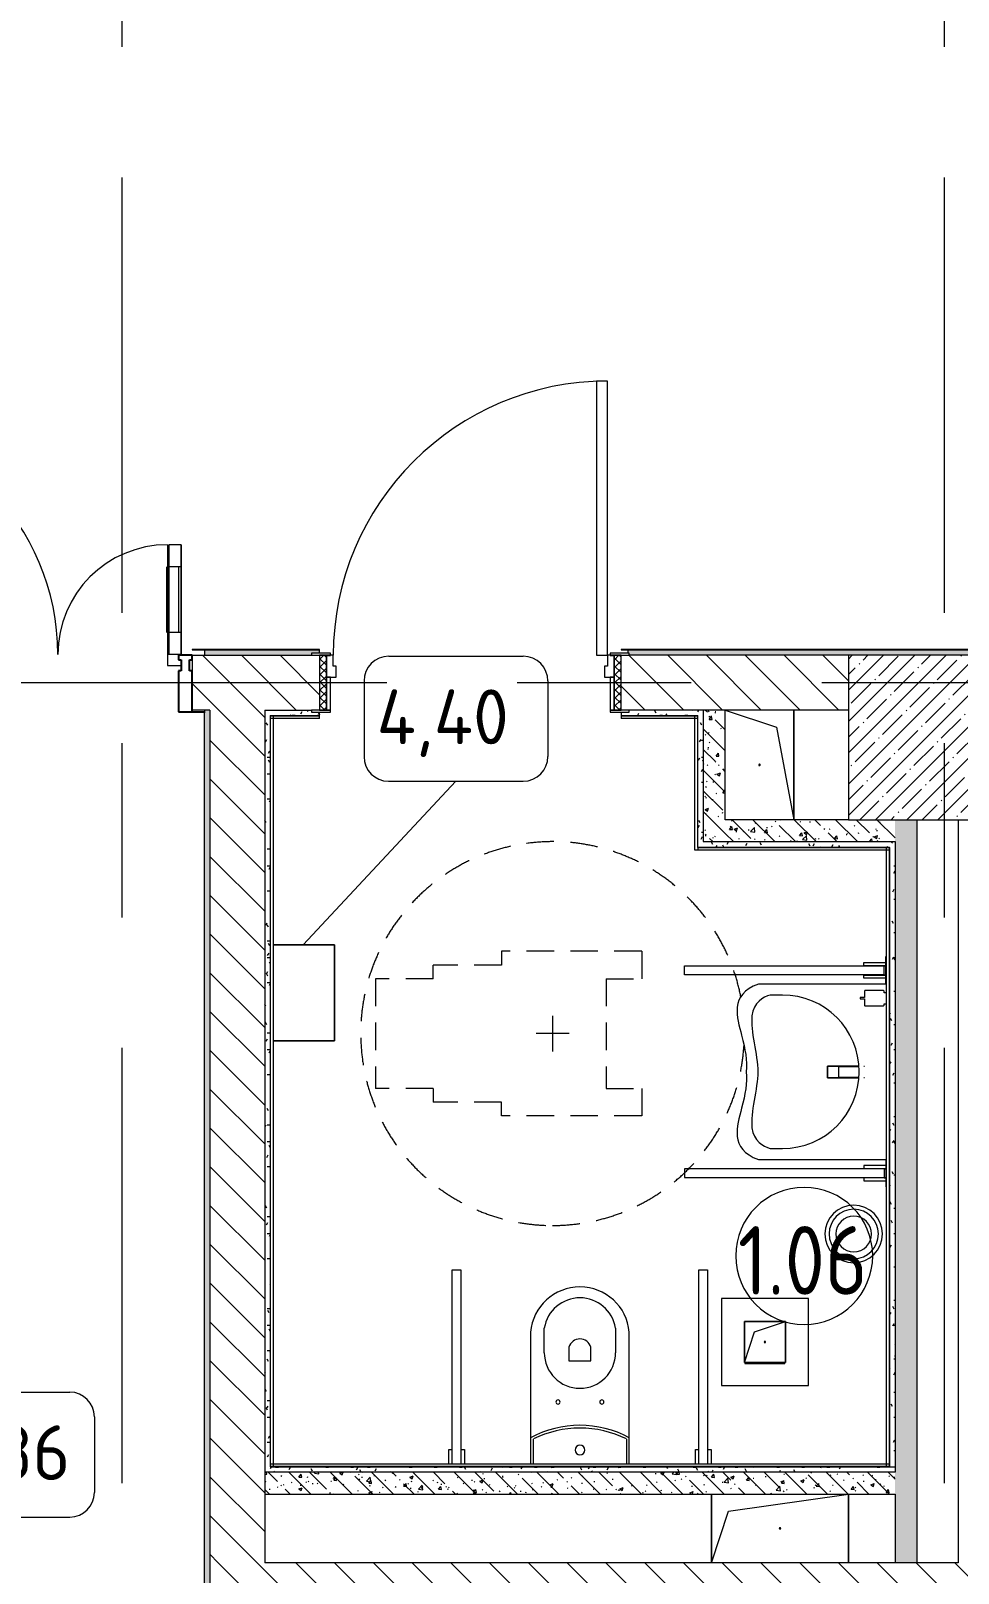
# Model space of a CAD drawing. Header units: millimetres. Extents: x -3724 to 231642, y -8553 to 29017.
# Drawn here: x 13676 to 17060, y 4552 to 10178 of the extents above; entities that cross this region are included whole.
import ezdxf

# ---------------------------------------------------------------- set-up
doc = ezdxf.new("R2010")
doc.units = ezdxf.units.MM
doc.linetypes.add('200_ШТРИХ__ш1_п0_6_', pattern=[160, 100, -60])
doc.linetypes.add('Осевая', pattern=[3175, 635, -476.25, 1587.5, -476.25])
for name, color, linetype, lineweight in [('0-1', 7, 'Continuous', 9), ('A-AREA-IDEN', 7, 'Continuous', 9), ('A-DETL-GENF', 7, 'Continuous', 9), ('A-DOOR', 7, 'Continuous', 9), ('A-DOOR-FRAM-2', 7, 'Continuous', 9), ('A-GENM', 7, 'Continuous', 9), ('A-GLAZ-CWMG', 7, 'Continuous', 9), ('A-GLAZ-CWMG-1', 7, 'Continuous', 25), ('A-WALL', 7, 'Continuous', 9), ('I-FURN-IDEN', 7, 'Continuous', 9), ('I-WALL', 7, 'Continuous', 9), ('P-SANR-FIXT-1', 7, 'Continuous', 13), ('S-COLS', 7, 'Continuous', 9), ('Оси-2', 7, 'Осевая', 9)]:
    doc.layers.add(name, color=color, linetype=linetype, lineweight=lineweight)
for name, color, linetype, lineweight, true_color in [('A-DOOR-1', 7, 'Continuous', 9, 0xc0c0c0), ('A-DOOR-FRAM-1', 7, 'Continuous', 9, 0xc0c0c0), ('A-WALL-1', 9, 'Continuous', 9, 0x808080), ('A-WALL-FNSH-1', 9, 'Continuous', 9, 0x808080), ('I-FURN-1', 9, 'Continuous', 9, 0x808080), ('I-FURN-2', 9, '200_ШТРИХ__ш1_п0_6_', 9, 0x808080), ('P-SANR-FIXT-2', 9, 'Continuous', 13, 0x808080)]:
    doc.layers.add(name, color=color, linetype=linetype, lineweight=lineweight, true_color=true_color)
doc.styles.add('GOST Common', font='GOST_Common.ttf', dxfattribs={"height": 200})
doc.styles.add('GOST Common_1', font='GOST_Common.ttf', dxfattribs={"width": 0.9, "height": 250})
pattern_1 = [(135, (0, 0), (-70.7107, -70.7107), [])]
pattern_2 = [(135, (0, 0), (-75.43415, -75.43415), [106.68, -17.78, 3.556, -17.78]), (135, (0, 75.39), (-75.43415, -75.43415), []), (50, (0, 0), (127.5292, -11.1576), [13.335, -146.685]), (355, (0, 0), (-24.6697, 133.74), [10.668, -117.348]), (100.451, (10.63, -0.93), (102.8597, 122.5818), [11.333, -124.663]), (46.184, (0, 35.56), (189.7552, -29.4304), [20.002, -220.027]), (96.636, (15.81, 33.1), (166.1822, 173.1996), [17, -186.995]), (351.184, (0, 35.56), (166.184, 173.1976), [16.002, -176.022]), (21, (17.78, 26.67), (106.13027, -71.586), [13.335, -146.685]), (326, (17.78, 26.67), (43.2619, 128.93175), [10.668, -117.348]), (71.451, (26.62, 20.7), (149.392, 57.34505), [11.333, -124.663]), (37.5, (0, 0), (2.16223, 59.18836), [3.353, -112.573, 3.353, -115.773, -117.793]), (37.5, (0, 0), (2.16223, 59.18836), [-235.052, 3.353, -114.44]), (7.5, (0, 0), (46.77386, 70.12615), [3.353, -64.567, 3.353, -109.906, -44.894]), (7.5, (0, 0), (46.77386, 70.12615), [-181.178, 3.353, -41.542]), (327.5, (-39.65, 0), (94.91367, -4.01009), [3.353, -41.097, 3.353, -135.331, -184.023]), (327.5, (-39.65, 0), (94.91367, -4.01009), [-183.134, 3.353, -180.67]), (317.5, (-57.43, 0), (103.69057, 17.79882), [3.353, -54.432, 3.353, -88.748, -130.683]), (317.5, (-57.43, 0), (103.69057, 17.79882), [-149.885, 3.353, -127.33])]
pattern_3 = [(0, (0, 0), (121.92, 30.48), [10.058, -81.382, 10.058, -81.382, -487.68]), (0, (0, 0), (121.92, 30.48), [-182.88, 10.058, -172.822, 10.058, -81.382, -213.36]), (0, (0, 0), (121.92, 30.48), [-457.2, 10.058, -50.902, 10.058, -142.342]), (120, (45.72, 15.24), (-87.356454, 90.345817), [10.058, -81.382, 10.058, -81.382, -487.68]), (120, (45.72, 15.24), (-87.356454, 90.345817), [-182.88, 10.058, -172.822, 10.058, -81.382, -213.36]), (120, (45.72, 15.24), (-87.356454, 90.345817), [-457.2, 10.058, -50.902, 10.058, -142.342]), (240, (60.96, 76.2), (-34.563546, -120.825817), [10.058, -81.382, 10.058, -81.382, -487.68]), (240, (60.96, 76.2), (-34.563546, -120.825817), [-182.88, 10.058, -172.822, 10.058, -81.382, -213.36]), (240, (60.96, 76.2), (-34.563546, -120.825817), [-457.2, 10.058, -50.902, 10.058, -142.342])]

# ---------------------------------------------------------------- blocks, each defined once
blk = doc.blocks.new('132_МГН_Поручень для унитаза_тип откидной - ПР 1Р-18619933-План расстановки мебели и оборудования 1 этажа в осях 1-12')
at = {"layer": 'A-GENM'}
for p, q in [((-28.2, -83), (-28.2, -31)), ((-17, -31), (-17, -83)), ((-16, -738), (-16, -31)), ((16, -31), (16, -738)), ((17, -83), (17, -31)), ((28.2, -31), (28.2, -83)), ((-17, -83), (-28.2, -83)), ((28.2, -83), (17, -83)), ((16, -738), (-16, -738))]:
    blk.add_line(p, q, dxfattribs=at)
blk = doc.blocks.new('FRT_2D_Символ _разворот МГН_1 - D1_4_Символ доступности разворота МГН _360__-18618045-План расстановки мебели и оборудования 1 этажа в осях 1-12')
at = {"layer": 'I-FURN-1'}
for p, q in [((0, 60.4), (0, -59.6)), ((-65, 0), (65, 0))]:
    blk.add_line(p, q, dxfattribs=at)
at = {"layer": 'I-FURN-2'}
for p, q in [((-300, 325.4), (-300, -185.8)), ((-300, 325.4), (-200, 325.4)), ((-200, 195.4), (-200, 325.4)), ((200, 325.4), (300, 325.4)), ((200, 195.4), (200, 325.4)), ((300, 325.4), (300, -185.8)), ((-200, 195.4), (200, 195.4)), ((-300, -185.8), (-250, -185.8)), ((-250, -185.8), (-250, -435.8)), ((300, -185.8), (250, -185.8)), ((250, -185.8), (250, -435.8)), ((-200, -435.8), (-250, -435.8)), ((-200, -435.8), (-200, -645.8)), ((200, -435.8), (250, -435.8)), ((200, -435.8), (200, -645.8)), ((-200, -645.8), (200, -645.8))]:
    blk.add_line(p, q, dxfattribs=at)
for start, end in [(101.0106, 360), (360, 87.1499)]:
    blk.add_arc((0, 0), 700, start, end, dxfattribs=at)
blk = doc.blocks.new('GM_Отверстие прямоугольное _в плите_ - Отверстие-21608348-План расстановки мебели и оборудования 1 этажа в осях 1-12')
at = {"layer": 'A-GENM'}
for p, q in [((-250, -125), (-250, 125)), ((-250, 125), (-250, -125)), ((-187.5, 62.5), (250, 125)), ((250, 125), (250, -125)), ((250, -125), (250, 125)), ((-250, -125), (-187.5, 62.5))]:
    blk.add_line(p, q, dxfattribs=at)
for start, end in [(360, 180), (180, 360)]:
    blk.add_arc((0, 0), 2.5, start, end, dxfattribs=at)
blk = doc.blocks.new('GM_Отверстие прямоугольное _в плите_ - Отверстие-23794751-План расстановки мебели и оборудования 1 этажа в осях 1-12')
at = {"layer": 'A-GENM'}
for p, q in [((-75, -75), (-75, 75)), ((-75, 75), (75, 75)), ((75, 75), (-75, 75)), ((-75, 75), (-75, -75)), ((-37.5, 37.5), (75, 75)), ((75, 75), (75, -75)), ((75, -75), (75, 75)), ((-75, -75), (-37.5, 37.5)), ((75, -75), (-75, -75)), ((-75, -75), (75, -75))]:
    blk.add_line(p, q, dxfattribs=at)
for start, end in [(360, 180), (180, 360)]:
    blk.add_arc((0, 0), 2.5, start, end, dxfattribs=at)
blk = doc.blocks.new('GM_Отверстие прямоугольное _в плите_ - Отверстие-V62-План расстановки мебели и оборудования 1 этажа в осях 1-12')
at = {"layer": 'A-GENM'}
for p, q in [((-200, 125), (200, 125)), ((200, 125), (-200, 125)), ((-137.5, 62.5), (200, 125)), ((-200, -125), (-137.5, 62.5))]:
    blk.add_line(p, q, dxfattribs=at)
for start, end in [(360, 180), (180, 360)]:
    blk.add_arc((0, 0), 2.5, start, end, dxfattribs=at)
blk = doc.blocks.new('BSC_Колонна _Прямоугольная - 600х600-V65-План расстановки мебели и оборудования 1 этажа в осях 1-12')
at = {"layer": 'S-COLS'}
h = blk.add_hatch(dxfattribs=at)
h.set_pattern_fill('FP_89', color=256, style=0, pattern_type=2)
h.set_pattern_definition([(45, (-16960, -7600), (-57.02463, 57.02463), []), (45, (-16902.975, -7600), (-57.02463, 57.02463), [100.806, -20.161, 3.353, -16.808])])
h.paths.add_polyline_path([(100, -300), (300, -300), (300, 300), (-300, 300), (-300, -300)])
for p, q in [((300, 300), (-300, 300)), ((-300, 300), (-300, -300)), ((300, -300), (300, 300)), ((-300, -300), (300, -300))]:
    blk.add_line(p, q, dxfattribs=at)
blk = doc.blocks.new('110_Дверь_СКБ_1Ст_Внутренняя1 - Д-4 1100x2100h_су мгн-31800557-План расстановки мебели и оборудования 1 этажа в осях 1-12')
at = {"layer": 'A-DOOR'}
h = blk.add_hatch(dxfattribs=at)
h.set_pattern_fill('FP_53', color=256, style=0, pattern_type=2)
h.set_pattern_definition([(135, (1751.41, 164.685), (-14.14214, -14.14214), []), (225, (1751.41, 164.685), (14.14214, -14.14214), [])])
h.paths.add_polyline_path([(562.5, -100), (562.5, 100), (537.5, 100), (537.5, -100)])
at = {"layer": 'A-DOOR-FRAM-2'}
h = blk.add_hatch(dxfattribs=at)
h.set_pattern_fill('FP_54', color=256, style=0, pattern_type=2)
h.set_pattern_definition([(45, (-371.384, 164.685), (-14.1421, 14.1421), []), (135, (-371.384, 164.685), (-14.1421, -14.1421), [])])
h.paths.add_polyline_path([(-512.5, -100), (-512.5, 100), (-537.5, 100), (-537.5, -100)])
at = {"layer": 'A-DOOR-1'}
for p, q in [((512.5, 1100), (472.5, 1100)), ((472.5, 1100), (472.5, 100)), ((512.5, 100), (512.5, 1100)), ((472.5, 100), (512.5, 100))]:
    blk.add_line(p, q, dxfattribs=at)
blk.add_arc((512.5, 100), 1000, 90, 180, dxfattribs=at)
at = {"layer": 'A-DOOR-FRAM-1'}
for p, q in [((-497.5, 108), (-567.5, 108)), ((-567.5, 108), (-567.5, 100)), ((-567.5, 100), (-497.5, 100)), ((-512.5, 100), (-537.5, 100)), ((-537.5, 100), (-537.5, -100)), ((-487.5, 100), (-512.5, 100)), ((-512.5, 100), (-512.5, 20)), ((-512.5, -100), (-512.5, 100)), ((-497.5, 100), (-512.5, 100)), ((-512.5, 100), (-512.5, 99)), ((-512.5, 99), (-497.5, 99)), ((-497.5, 100), (-497.5, 108)), ((-497.5, 99), (-497.5, 100)), ((-487.5, 60), (-487.5, 100)), ((-477.5, 60), (-487.5, 60)), ((-477.5, 20), (-477.5, 60)), ((512.5, 60), (502.5, 60)), ((502.5, 60), (502.5, 20)), ((512.5, 100), (512.5, 60)), ((537.5, 100), (512.5, 100)), ((592.5, 108), (522.5, 108)), ((522.5, 108), (522.5, 100)), ((537.5, 100), (522.5, 100)), ((522.5, 100), (522.5, 99)), ((522.5, 100), (592.5, 100)), ((522.5, 99), (537.5, 99)), ((537.5, 20), (537.5, 100)), ((562.5, 100), (537.5, 100)), ((537.5, 100), (537.5, -100)), ((537.5, 99), (537.5, 100)), ((562.5, -100), (562.5, 100)), ((592.5, 100), (592.5, 108)), ((-512.5, 20), (-477.5, 20)), ((-497.5, 20), (-512.5, 20)), ((-512.5, 20), (-512.5, -100)), ((-497.5, -100), (-497.5, 20)), ((502.5, 20), (537.5, 20)), ((537.5, 20), (522.5, 20)), ((522.5, 20), (522.5, -100)), ((537.5, -100), (537.5, 20)), ((-497.5, -100), (-567.5, -100)), ((-567.5, -100), (-567.5, -108)), ((-567.5, -108), (-497.5, -108)), ((-537.5, -100), (-512.5, -100)), ((-512.5, -100), (-497.5, -100)), ((-497.5, -108), (-497.5, -100)), ((522.5, -100), (537.5, -100)), ((592.5, -100), (522.5, -100)), ((522.5, -100), (522.5, -108)), ((522.5, -108), (592.5, -108)), ((537.5, -100), (562.5, -100)), ((592.5, -108), (592.5, -100))]:
    blk.add_line(p, q, dxfattribs=at)
blk = doc.blocks.new('мусорная корзина - Round_ Metal-V130-План расстановки мебели и оборудования 1 этажа в осях 1-12')
at = {"layer": 'P-SANR-FIXT-2'}
for radius, start, end in [(105, 0, 180), (90, 360, 180), (65, 0, 180), (105, 180, 360), (90, 180, 360), (65, 180, 360)]:
    blk.add_arc((0, 0), radius, start, end, dxfattribs=at)
blk = doc.blocks.new('TOY_Диспансер мыло - Дозатор Elegance new 11654 019001 хром-30593950-План расстановки мебели и оборудования 1 этажа в осях 1-12')
at = {"layer": 'A-GENM'}
for p, q in [((97.5, 84.7), (97.5, 17)), ((122.2, 86.7), (99.5, 86.7)), ((127.9, 101.6), (122.2, 101.6)), ((122.2, 101.6), (122.2, 86.7)), ((127.9, 86.7), (127.9, 101.6)), ((150.5, 86.7), (127.9, 86.7)), ((152.5, 17), (152.5, 84.7)), ((99.5, 15), (105, 15)), ((105, 15), (105, 5.5)), ((145, 5.5), (145, 15)), ((145, 15), (150.5, 15))]:
    blk.add_line(p, q, dxfattribs=at)
for centre, start, end in [((99.5, 84.7), 90, 180), ((150.5, 84.7), 360, 90), ((99.5, 17), 180, 270), ((150.5, 17), 270, 360)]:
    blk.add_arc(centre, 2, start, end, dxfattribs=at)
blk = doc.blocks.new('смеситель для раковины - Default-V131-План расстановки мебели и оборудования 1 этажа в осях 1-12')
at = {"layer": '0-1'}
for p, q in [((-20.3, -17.5), (-20.3, -19.4)), ((20.3, -19.4), (20.3, -17.5)), ((-20.3, -111.8), (20.3, -111.8)), ((-21, -151.6), (21, -151.6))]:
    blk.add_line(p, q, dxfattribs=at)
at = {"layer": '0-1', "flags": 128}
for points in [[(-21, -89.3), (-21, -88.6), (-21, -88.2), (-21, -88), (-21, -88)], [(21, -88.3), (21, -88.3), (21, -88.5), (21, -88.9), (21, -89.1)]]:
    blk.add_lwpolyline(points, dxfattribs=at)
at = {"layer": 'P-SANR-FIXT-2'}
for p, q in [((-21, -151.6), (-21, -37.8)), ((21, -37.8), (21, -151.6)), ((-20.3, -109.7), (-20.3, -111.8)), ((-20.3, -111.8), (-20.3, -111.8)), ((20.3, -111.8), (20.3, -109.7)), ((20.3, -111.8), (20.3, -111.8)), ((21, -151.6), (-21, -151.6))]:
    blk.add_line(p, q, dxfattribs=at)
at = {"layer": 'P-SANR-FIXT-2', "flags": 128}
for points in [[(-21, -37.9), (-21, -91), (-21, -144)], [(-20.3, -109.7), (-20.3, -60.2), (-20.3, -36.8)], [(20.3, -36.8), (20.3, -60.2), (20.3, -109.7)], [(21, -144), (21, -91), (21, -37.9)]]:
    blk.add_lwpolyline(points, dxfattribs=at)
at = {"layer": 'P-SANR-FIXT-2'}
for points, knots in [([(-21, -88.1), (-21, -84.5), (-21, -78.9), (-21.1, -72.5), (-21.1, -68.8), (-21.1, -66.1), (-21.1, -63.2), (-21.1, -59.3), (-21.1, -54.3), (-21.2, -48.8), (-21.2, -44.2), (-21.2, -41), (-21.3, -38.9), (-21.3, -37.8), (-21.3, -37.4)], [0, 0, 0, 0, 0.0833333, 0.125, 0.1458333, 0.1666667, 0.1875, 0.2083333, 0.25, 0.2916667, 0.3333333, 0.375, 0.4166667, 0.4439669, 0.4439669, 0.4439669, 0.4439669]), ([(21.3, -37.4), (21.3, -37.8), (21.3, -38.9), (21.3, -41), (21.2, -44.2), (21.2, -48.8), (21.2, -54.3), (21.1, -59.3), (21.1, -63.2), (21.1, -66.1), (21.1, -68.8), (21.1, -72.5), (21, -78.9), (21, -84.5), (21, -88.1)], [0.5560331, 0.5560331, 0.5560331, 0.5560331, 0.5833333, 0.625, 0.6666667, 0.7083333, 0.75, 0.7916667, 0.8125, 0.8333333, 0.8541667, 0.875, 0.9166667, 1, 1, 1, 1]), ([(-21, -144), (-21, -144.4), (-21, -145.2), (-21, -146.9), (-21, -148.7), (-21, -150.5), (-21, -151.5), (-21, -151.7), (-21, -151.6)], [0, 0, 0, 0, 0.0555556, 0.1111111, 0.2222222, 0.3333333, 0.4444444, 0.5555556, 0.5555556, 0.5555556, 0.5555556]), ([(21, -151.6), (21, -151.7), (21, -151.5), (21, -150.5), (21, -148.7), (21, -146.9), (21, -145.2), (21, -144.4), (21, -144)], [0.4444444, 0.4444444, 0.4444444, 0.4444444, 0.5555556, 0.6666667, 0.7777778, 0.8888889, 0.9444444, 1, 1, 1, 1])]:
    blk.add_open_spline(points, degree=3, knots=knots, dxfattribs=at)
blk = doc.blocks.new('WC Seat_2 with Cistern-Wall Based - SE21-33486978-План расстановки мебели и оборудования 1 этажа в осях 1-12')
at = {"layer": 'P-SANR-FIXT-2'}
for p, q in [((-55, 485.5), (-55, 100.5)), ((-5, 410.5), (-5, 500.5)), ((255, 500.5), (255, 410.5)), ((305, 100.5), (305, 485.5)), ((85, 430.5), (85, 380.5)), ((165, 380.5), (165, 430.5)), ((85, 380.5), (165, 380.5)), ((-55, 100.5), (-55, 5.5)), ((-45, 5.5), (-45, 95.6)), ((295, 95.6), (295, 5.5)), ((305, 5.5), (305, 100.5))]:
    blk.add_line(p, q, dxfattribs=at)
for centre, radius, start, end in [((125, 469.8), 180.7, 4.9791, 175.0209), ((125, 478.7), 131.8, 9.5273, 170.4727), ((125, 418.8), 41.7, 16.2602, 163.7398), ((125, 410.5), 130, 180, 360), ((45, 230.5), 7.5, 0, 180), ((45, 230.5), 7.5, 180, 360), ((205, 230.5), 7.5, 0, 180), ((205, 230.5), 7.5, 180, 360), ((125, -237), 382.5, 61.9275, 118.0725), ((125, -247), 382.5, 63.6122, 116.3878), ((125, 55.5), 17.5, 0, 180), ((125, 55.5), 17.5, 180, 360)]:
    blk.add_arc(centre, radius, start, end, dxfattribs=at)
blk = doc.blocks.new('SND_Умывальник МГН_Jika - гибкая подводка_ 640х550х165 PN6_3_ ХВ_ГВ накидная гайка BP DN15_ К-гл_кон_ П DN 50-30756074-План расстановки мебели и оборудования 1 этажа в осях 1-12')
at = {"layer": 'P-SANR-FIXT-2'}
for p, q in [((-320, 468), (-320, 0)), ((320, 0), (320, 468)), ((-280, 425), (-280, 380)), ((280, 380), (280, 425))]:
    blk.add_line(p, q, dxfattribs=at)
blk.add_arc((0, 380), 280, 180, 360, dxfattribs=at)
for points, knots in [([(0, 512.9), (-41.2, 508.8), (-131.1, 523.5), (-281.1, 574.8), (-320, 468)], [-0.715552, -0.715552, -0.715552, -0.715552, -0.3972744, 0, 0, 0, 0]), ([(320, 468), (281.1, 574.8), (131.1, 523.5), (41.2, 508.8), (0, 512.9)], [-0.715552, -0.715552, -0.715552, -0.715552, -0.3182776, 0, 0, 0, 0]), ([(0, 470), (-61.7, 470), (-229.3, 523.4), (-272.8, 450.8), (-280, 425)], [0, 0, 0, 0, 0.3523534, 0.6664917, 0.6664917, 0.6664917, 0.6664917]), ([(280, 425), (272.8, 450.8), (229.3, 523.4), (61.7, 470), (0, 470)], [0, 0, 0, 0, 0.3141383, 0.6664917, 0.6664917, 0.6664917, 0.6664917])]:
    blk.add_open_spline(points, degree=3, knots=knots, dxfattribs=at)
blk = doc.blocks.new('132_МГН_Поручень для унитаза_тип откидной - ПР 1Р-18611699-План расстановки мебели и оборудования 1 этажа в осях 1-12')
at = {"layer": 'A-GENM'}
for p, q in [((-16, 738), (-16, 9.5)), ((16, 738), (-16, 738)), ((16, 9.5), (16, 738)), ((-28.2, 83), (-28.2, 3)), ((-17, 83), (-28.2, 83)), ((-17, 3), (-17, 83)), ((17, 83), (17, 3)), ((28.2, 83), (17, 83)), ((28.2, 3), (28.2, 83)), ((-50, 3), (-50, 0)), ((50, 3), (-50, 3)), ((-17, 3), (-28.2, 3)), ((-16, 9.5), (-16.6, 8.9)), ((-16.6, 8.9), (-16.6, 4.2)), ((16, 9.5), (-16, 9.5)), ((16, 9.5), (16.6, 8.9)), ((16.6, 8.9), (16.6, 4.2)), ((28.2, 3), (17, 3)), ((50, 0), (50, 3))]:
    blk.add_line(p, q, dxfattribs=at)
for centre, start, end in [((-15.3, 4.2), 180, 270), ((15.3, 4.2), 270, 360)]:
    blk.add_arc(centre, 1.24, start, end, dxfattribs=at)
blk = doc.blocks.new('132_МГН_Поручень для унитаза_тип откидной - ПР 1Р-V144-План расстановки мебели и оборудования 1 этажа в осях 1-12')
at = {"layer": 'A-GENM'}
for p, q in [((-50, -3), (-50, 0)), ((50, 0), (50, -3)), ((50, -3), (-50, -3)), ((-17, -3), (-28.2, -3)), ((-28.2, -83), (-28.2, -3)), ((-17, -3), (-17, -83)), ((-16.6, -8.9), (-16.6, -4.2)), ((-16, -9.5), (-16.6, -8.9)), ((16, -9.5), (-16, -9.5)), ((-16, -738), (-16, -9.5)), ((16, -9.5), (16.6, -8.9)), ((16, -9.5), (16, -738)), ((16.6, -8.9), (16.6, -4.2)), ((28.2, -3), (17, -3)), ((17, -83), (17, -3)), ((28.2, -3), (28.2, -83)), ((-17, -83), (-28.2, -83)), ((28.2, -83), (17, -83)), ((16, -738), (-16, -738))]:
    blk.add_line(p, q, dxfattribs=at)
for centre, start, end in [((-15.3, -4.2), 90, 180), ((15.3, -4.2), 0, 90)]:
    blk.add_arc(centre, 1.24, start, end, dxfattribs=at)
blk = doc.blocks.new('Plumbing_Drainage_hansgrohe_56248XXX-RainDrain-Point-Complete-set-po - 800 Stainless Steel Optic-V145-План расстановки мебели и оборудования 1 этажа в осях 1-12')
at = {"layer": 'P-SANR-FIXT-2'}
for p, q in [((158.5, 158.5), (-158.5, 158.5)), ((-158.5, 158.5), (-158.5, -158.5)), ((158.5, -158.5), (158.5, 158.5)), ((-73, -75), (-73, -78)), ((-73, -78), (73, -78)), ((73, -78), (73, -75)), ((-158.5, -158.5), (158.5, -158.5))]:
    blk.add_line(p, q, dxfattribs=at)
blk = doc.blocks.new('Прямоугольный импост - Импост структурный с накладкой - 190мм-32633035-План расстановки мебели и оборудования 1 этажа в осях 1-12')
at = {"layer": 'A-GLAZ-CWMG-1'}
for p, q in [((-50, 40), (-50, 190)), ((-50, 190), (0, 190)), ((0, 190), (0, 40)), ((-40, 40), (-50, 40)), ((-50, -17), (-50, 0)), ((-50, 0), (-40, 0)), ((-40, 0), (-40, 40)), ((-10, 40), (-10, 0)), ((0, 40), (-10, 40)), ((-10, 0), (0, 0)), ((0, 0), (0, -17)), ((0, -17), (-50, -17))]:
    blk.add_line(p, q, dxfattribs=at)
blk = doc.blocks.new('Дверь_Витражная_остекление_ - ВВ-6 остекление-32633143-План расстановки мебели и оборудования 1 этажа в осях 1-12')
at = {"layer": 'A-DETL-GENF'}
for p, q in [((-630, 880), (-585, 880)), ((-630, 880), (-630, 20)), ((-585, 880), (-630, 880)), ((-630, 880), (-630, 20)), ((-585, 880), (-585, 20)), ((-585, 20), (-585, 880)), ((-630, 800), (-585, 800)), ((-620, 800), (-620, 100)), ((-576, 800), (-576, 100)), ((680, 420), (635, 420)), ((635, 420), (635, 20)), ((680, 420), (635, 420)), ((635, 420), (635, 20)), ((680, 420), (680, 20)), ((680, 20), (680, 420)), ((626, 340), (626, 100)), ((680, 340), (635, 340)), ((670, 340), (670, 100)), ((-630, 100), (-585, 100)), ((680, 100), (635, 100)), ((-585, 20), (-630, 20)), ((-630, 20), (-585, 20))]:
    blk.add_line(p, q, dxfattribs=at)
at = {"layer": 'A-DOOR-1'}
for p, q in [((-630, 880), (-630, 20)), ((630, 420), (630, 20)), ((-630, 20), (-680, 20)), ((-680, 20), (-680, 17)), ((-630, -20), (-630, 20)), ((680, 20), (630, 20)), ((630, 20), (630, -20)), ((680, 17), (680, 20)), ((-680, -20), (-630, -20)), ((630, -20), (680, -20))]:
    blk.add_line(p, q, dxfattribs=at)
for centre, radius, start, end in [((-630, 20), 860, 360, 90), ((630, 20), 400, 90, 180)]:
    blk.add_arc(centre, radius, start, end, dxfattribs=at)
blk = doc.blocks.new('Марка_Мебель - В прямоуг_Balcon_Марка-25523697-План расстановки мебели и оборудования 1 этажа в осях 1-12')
at = {"layer": 'I-FURN-IDEN'}
for p, q in [((-2.455, 2.278), (2.455, 2.278)), ((-3.355, 1.378), (-3.355, -1.384)), ((3.355, 1.378), (3.355, -1.378)), ((-2.461, -2.278), (2.455, -2.278))]:
    blk.add_line(p, q, dxfattribs=at)
for centre, radius, start, end in [((-2.455, 1.378), 0.9, 90, 180), ((2.455, 1.378), 0.9, 0, 90), ((-2.461, -1.384), 0.893, 180, 270), ((2.455, -1.378), 0.9, 270, 0)]:
    blk.add_arc(centre, radius, start, end, dxfattribs=at)
blk = doc.blocks.new('Марка_Помещения - Номер-25198446-План расстановки мебели и оборудования 1 этажа в осях 1-12')
at = {"layer": 'A-AREA-IDEN'}
for start, end in [(360, 180), (180, 360)]:
    blk.add_arc((0, 0), 2.5, start, end, dxfattribs=at)

msp = doc.modelspace()

# ---------------------------------------------------------------- hatches: boundary and pattern name
at = {"layer": 'I-WALL'}
h = msp.add_hatch(dxfattribs=at)
h.set_pattern_fill('FP_16', color=256, style=0, pattern_type=2)
h.set_pattern_definition(pattern_1)
h.paths.add_polyline_path([(16660, 7700), (16660, 7900), (15830, 7900), (15830, 7700), (16210, 7700)])
h.paths.add_polyline_path([(14310, 7700), (14730, 7700), (14730, 7900), (14265, 7900), (14265, 7700)])
h.paths.add_polyline_path([(12760, 7700), (12825, 7700), (12825, 7900), (12760, 7900)])
h = msp.add_hatch(dxfattribs=at)
h.set_pattern_fill('FP_103', color=256, style=0, pattern_type=2)
h.set_pattern_definition(pattern_3)
h.paths.add_polyline_path([(14310, 7900), (14700, 7900), (14700, 7908), (14730, 7908), (14730, 7920), (14310, 7920)])
h.paths.add_polyline_path([(16130, 7900), (17505, 7900), (17505, 7908), (17535, 7908), (17535, 7920), (15855, 7920), (15855, 7908), (15860, 7908), (15860, 7900), (16127, 7900)])
h.paths.add_polyline_path([(20000, 7900), (20000, 7920), (18485, 7920), (18485, 7908), (18515, 7908), (18515, 7900), (18627.2, 7900)])
h = msp.add_hatch(dxfattribs=at)
h.set_pattern_fill('FP_103', color=256, style=0, pattern_type=2)
h.set_pattern_definition(pattern_3)
h.paths.add_polyline_path([(14330, 4370), (14330, 7700), (14310, 7700), (14310, 4370)])
h = msp.add_hatch(dxfattribs=at)
h.set_pattern_fill('FP_16', color=256, style=0, pattern_type=2)
h.set_pattern_definition(pattern_1)
h.paths.add_polyline_path([(14530, 4590), (14530, 7700), (14330, 7700), (14330, 4590)])
h = msp.add_hatch(dxfattribs=at)
h.set_pattern_fill('FP_103', color=256, style=0, pattern_type=2)
h.set_pattern_definition(pattern_3)
h.paths.add_polyline_path([(14730, 7680), (14730, 7692), (14700, 7692), (14700, 7700), (14530, 7700), (14530, 7680), (14700, 7680)])
h.paths.add_polyline_path([(16127, 7680), (16130, 7680), (16130, 7700), (15860, 7700), (15860, 7692), (15830, 7692), (15830, 7680), (16110, 7680)])
h = msp.add_hatch(dxfattribs=at)
h.set_pattern_fill('FP_103', color=256, style=0, pattern_type=2)
h.set_pattern_definition(pattern_3)
h.paths.add_polyline_path([(14550, 4920), (14550, 7680), (14530, 7680), (14530, 4920)])
h = msp.add_hatch(dxfattribs=at)
h.set_pattern_fill('FP_103', color=256, style=0, pattern_type=2)
h.set_pattern_definition(pattern_3)
h.paths.add_polyline_path([(16130, 7220), (16130, 7680), (16110, 7679), (16110, 7220), (16127, 7220)])
h = msp.add_hatch(dxfattribs=at)
h.set_pattern_fill('FP_41', color=256, style=0, pattern_type=2)
h.set_pattern_definition(pattern_2)
h.paths.add_polyline_path([(16130, 7220), (16210, 7220), (16210, 7700), (16130, 7700), (16130, 7300)])
h = msp.add_hatch(dxfattribs=at)
h.set_pattern_fill('FP_41', color=256, style=0, pattern_type=2)
h.set_pattern_definition(pattern_2)
h.paths.add_polyline_path([(16830, 7220), (16830, 7300), (16210, 7300), (16210, 7220), (16660, 7220)])
h = msp.add_hatch(dxfattribs=at)
h.set_pattern_fill('FP_41', color=256, style=0, pattern_type=2)
h.set_pattern_definition(pattern_2)
h.paths.add_polyline_path([(16910, 4590), (16910, 7300), (16830, 7300), (16830, 4590)])
h = msp.add_hatch(dxfattribs=at)
h.set_pattern_fill('FP_103', color=256, style=0, pattern_type=2)
h.set_pattern_definition(pattern_3)
h.paths.add_polyline_path([(16810, 7200), (16809, 7220), (16110, 7220), (16110, 7200), (16809, 7200)])
h = msp.add_hatch(dxfattribs=at)
h.set_pattern_fill('FP_103', color=256, style=0, pattern_type=2)
h.set_pattern_definition(pattern_3)
h.paths.add_polyline_path([(16830, 4940), (16830, 7220), (16810, 7220), (16810, 4940)])
h = msp.add_hatch(dxfattribs=at)
h.set_pattern_fill('FP_41', color=256, style=0, pattern_type=2)
h.set_pattern_definition(pattern_2)
h.paths.add_polyline_path([(16827.4, 4840), (16830, 4840), (16830, 4920), (14530, 4920), (14530, 4840), (16127, 4840)])
h = msp.add_hatch(dxfattribs=at)
h.set_pattern_fill('FP_103', color=256, style=0, pattern_type=2)
h.set_pattern_definition(pattern_3)
h.paths.add_polyline_path([(16127, 4920), (16830, 4920), (16830, 4940), (14550, 4940), (14550, 4920), (14785, 4920)])
h = msp.add_hatch(dxfattribs=at)
h.set_pattern_fill('FP_16', color=256, style=0, pattern_type=2)
h.set_pattern_definition(pattern_1)
h.paths.add_polyline_path([(18627.2, 4390), (20510, 4390), (20510, 4590), (14330, 4590), (14330, 4390), (16127, 4390)])

# ---------------------------------------------------------------- linework, layer by layer
at = {"layer": 'A-WALL'}
for p, q in [((14265, 7900), (14700, 7900)), ((16660, 7900), (15860, 7900)), ((14550, 7680), (14730, 7680)), ((14550, 7680), (14550, 4940)), ((15830, 7680), (16110, 7680)), ((16110, 7200), (16110, 7680)), ((16110, 7200), (16810, 7200)), ((16810, 4940), (16810, 7200)), ((14550, 4940), (16830, 4940))]:
    msp.add_line(p, q, dxfattribs=at)
at = {"layer": 'A-WALL-1'}
for p, q in [((14265, 7900), (14265, 7700)), ((14310, 7920), (14310, 7900)), ((14730, 7908), (14730, 7920)), ((15855, 7920), (15855, 7908)), ((14330, 7700), (14265, 7700)), ((14310, 7700), (14310, 7690)), ((14330, 7700), (14330, 4390)), ((14530, 7700), (14700, 7700)), ((14530, 7700), (14530, 4590)), ((14730, 7680), (14730, 7692)), ((15830, 7692), (15830, 7680)), ((16660, 7700), (15860, 7700)), ((16130, 7700), (16130, 7220)), ((16210, 7300), (16210, 7700)), ((16660, 7300), (16210, 7300)), ((16910, 4590), (16910, 7300)), ((17060, 7300), (17060, 4590)), ((16130, 7220), (16830, 7220)), ((16830, 7220), (16830, 4920)), ((16830, 4920), (14530, 4920)), ((14530, 4840), (16830, 4840)), ((16830, 4840), (16830, 4590)), ((17060, 4590), (14530, 4590))]:
    msp.add_line(p, q, dxfattribs=at)
at = {"layer": 'A-WALL-FNSH-1'}
for p, q in [((14730, 7921), (14265, 7921)), ((14265, 7921), (14265, 7920)), ((14265, 7920), (14730, 7920)), ((14730, 7920), (14730, 7921)), ((17535, 7921), (15830, 7921)), ((15830, 7921), (15830, 7920)), ((15830, 7920), (17535, 7920)), ((14310, 7693), (14265, 7693)), ((14265, 7693), (14265, 7692)), ((14265, 7692), (14310, 7692)), ((14310, 7690), (14309, 7690)), ((14309, 7690), (14309, 4369)), ((14310, 4370), (14310, 7690)), ((14551, 7679), (14730, 7679)), ((14551, 4941), (14551, 7679)), ((15830, 7679), (16109, 7679)), ((16109, 7679), (16109, 7199)), ((16109, 7199), (16809, 7199)), ((16809, 7199), (16809, 4941)), ((16809, 4941), (14551, 4941))]:
    msp.add_line(p, q, dxfattribs=at)
at = {"layer": 'I-FURN-1'}
for p, q in [((14785, 6844), (14561, 6844)), ((14561, 6844), (14785, 6844)), ((14785, 6494), (14785, 6844)), ((14785, 6844), (14785, 6494)), ((14561, 6494), (14785, 6494)), ((14785, 6494), (14561, 6494))]:
    msp.add_line(p, q, dxfattribs=at)
at = {"layer": 'I-FURN-IDEN'}
msp.add_line((14670, 6844), (15227.6, 7440.5), dxfattribs=at)
at = {"layer": 'I-WALL'}
for p, q in [((14730, 7669), (14550, 7669)), ((14561, 7680), (14561, 4940)), ((14730, 7669), (14730, 7680)), ((15830, 7680), (15830, 7669)), ((16110, 7669), (15830, 7669)), ((16099, 7189), (16099, 7680)), ((16810, 7189), (16099, 7189)), ((16110, 7200), (16110, 7189)), ((16799, 4940), (16799, 7200)), ((14550, 4951), (16810, 4951))]:
    msp.add_line(p, q, dxfattribs=at)
at = {"layer": 'Оси-2'}
for p, q in [((14010, 593.7), (14010, 24898.1)), ((17010, 593.7), (17010, 24898.1)), ((-423.7, 7800), (35770, 7800))]:
    msp.add_line(p, q, dxfattribs=at)

# ---------------------------------------------------------------- block references
at = {"layer": 'A-AREA-IDEN', "xscale": 99.99999999999993, "yscale": 99.99999999999993, "zscale": 99.99999999999993}
msp.add_blockref('Марка_Помещения - Номер-25198446-План расстановки мебели и оборудования 1 этажа в осях 1-12', (16498.2, 5709.1), dxfattribs=at)
at = {"layer": 'A-DOOR-1'}
for name, p in [('110_Дверь_СКБ_1Ст_Внутренняя1 - Д-4 1100x2100h_су мгн-31800557-План расстановки мебели и оборудования 1 этажа в осях 1-12', (15267.5, 7800)), ('Дверь_Витражная_остекление_ - ВВ-6 остекление-32633143-План расстановки мебели и оборудования 1 этажа в осях 1-12', (13545, 7883))]:
    msp.add_blockref(name, p, dxfattribs=at)
at = {"layer": 'A-GENM', "rotation": 270.0000000000001}
msp.add_blockref('GM_Отверстие прямоугольное _в плите_ - Отверстие-V62-План расстановки мебели и оборудования 1 этажа в осях 1-12', (16335, 7500), dxfattribs=at)
at = {"layer": 'A-GENM'}
for name, p in [('GM_Отверстие прямоугольное _в плите_ - Отверстие-23794751-План расстановки мебели и оборудования 1 этажа в осях 1-12', (16355, 5395)), ('GM_Отверстие прямоугольное _в плите_ - Отверстие-21608348-План расстановки мебели и оборудования 1 этажа в осях 1-12', (16410, 4715))]:
    msp.add_blockref(name, p, dxfattribs=at)
at = {"layer": 'A-GLAZ-CWMG', "extrusion": (0, 0, -1), "rotation": 180}
msp.add_blockref('Прямоугольный импост - Импост структурный с накладкой - 190мм-32633035-План расстановки мебели и оборудования 1 этажа в осях 1-12', (-14265, 7883), dxfattribs=at)
at = {"layer": 'I-FURN-1', "rotation": 269.9999999999993}
msp.add_blockref('FRT_2D_Символ _разворот МГН_1 - D1_4_Символ доступности разворота МГН _360__-18618045-План расстановки мебели и оборудования 1 этажа в осях 1-12', (15580, 6520), dxfattribs=at)
at = {"layer": 'I-FURN-IDEN', "xscale": 99.99999999999993, "yscale": 99.99999999999993, "zscale": 99.99999999999993}
for p in [(15227.6, 7668.3), (13573.1, 4984.3)]:
    msp.add_blockref('Марка_Мебель - В прямоуг_Balcon_Марка-25523697-План расстановки мебели и оборудования 1 этажа в осях 1-12', p, dxfattribs=at)
at = {"layer": 'P-SANR-FIXT-1'}
for name, p, rotation in [('132_МГН_Поручень для унитаза_тип откидной - ПР 1Р-V144-План расстановки мебели и оборудования 1 этажа в осях 1-12', (16799, 6750.5), 270.0000000000139), ('TOY_Диспансер мыло - Дозатор Elegance new 11654 019001 хром-30593950-План расстановки мебели и оборудования 1 этажа в осях 1-12', (16804.5, 6524), 89.9999999999999), ('132_МГН_Поручень для унитаза_тип откидной - ПР 1Р-18611699-План расстановки мебели и оборудования 1 этажа в осях 1-12', (16799, 6010.6), 89.9999999999964), ('132_МГН_Поручень для унитаза_тип откидной - ПР 1Р-18619933-План расстановки мебели и оборудования 1 этажа в осях 1-12', (15230, 4920), 180), ('132_МГН_Поручень для унитаза_тип откидной - ПР 1Р-18619933-План расстановки мебели и оборудования 1 этажа в осях 1-12', (16130, 4920), 180)]:
    msp.add_blockref(name, p, dxfattribs=dict(at, rotation=rotation))
at = {"layer": 'P-SANR-FIXT-2'}
for name, p, rotation in [('SND_Умывальник МГН_Jika - гибкая подводка_ 640х550х165 PN6_3_ ХВ_ГВ накидная гайка BP DN15_ К-гл_кон_ П DN 50-30756074-План расстановки мебели и оборудования 1 этажа в осях 1-12', (16799, 6380.6), 90.00000000000342), ('смеситель для раковины - Default-V131-План расстановки мебели и оборудования 1 этажа в осях 1-12', (16735.4, 6380), 270.0000000000004)]:
    msp.add_blockref(name, p, dxfattribs=dict(at, rotation=rotation))
for name, p in [('мусорная корзина - Round_ Metal-V130-План расстановки мебели и оборудования 1 этажа в осях 1-12', (16679, 5789)), ('WC Seat_2 with Cistern-Wall Based - SE21-33486978-План расстановки мебели и оборудования 1 этажа в осях 1-12', (15555, 4945.5)), ('Plumbing_Drainage_hansgrohe_56248XXX-RainDrain-Point-Complete-set-po - 800 Stainless Steel Optic-V145-План расстановки мебели и оборудования 1 этажа в осях 1-12', (16355, 5395))]:
    msp.add_blockref(name, p, dxfattribs=at)
at = {"layer": 'S-COLS'}
msp.add_blockref('BSC_Колонна _Прямоугольная - 600х600-V65-План расстановки мебели и оборудования 1 этажа в осях 1-12', (16960, 7600), dxfattribs=at)

# ---------------------------------------------------------------- texts
at = {"layer": 'A-AREA-IDEN', "insert": (16256.3, 5817.7), "char_height": 250, "width": 606.076, "attachment_point": 1, "style": 'GOST Common_1'}
msp.add_mtext('1.06', dxfattribs=at)
at = {"layer": 'I-FURN-IDEN', "char_height": 200, "attachment_point": 1, "style": 'GOST Common'}
for s, insert, width in [('4,40', (14938.1, 7775.3), 665.401), ('1,236', (13257.6, 5091.4), 729.536)]:
    msp.add_mtext(s, dxfattribs=dict(at, insert=insert, width=width))

doc.saveas('drawing.dxf')
